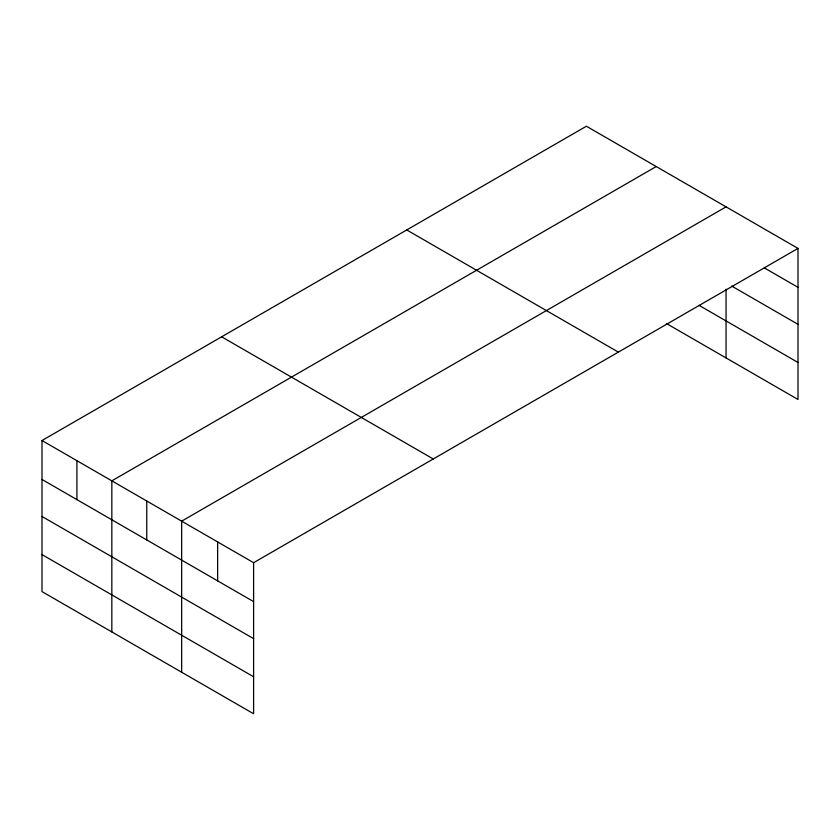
<?xml version="1.0" encoding="UTF-8"?>
<svg xmlns="http://www.w3.org/2000/svg" width="840" height="840" viewBox="0 0 840 840"><rect width="100%" height="100%" fill="white"/><g stroke="black" fill="none" stroke-linecap="round" stroke-linejoin="round"><path stroke-width="1.26" d="M666.361 323.474L798 399.473L798 248.399L586.394 126.231L42 440.528L42 591.601L253.607 713.769L253.607 562.695L42 440.528M656.219 166.541L111.836 480.848L111.836 631.922M726.054 206.861L181.66 521.157L181.66 672.231M253.607 562.695L798 248.399M764.274 267.855L798 287.332M731.672 286.041L798 324.334M699.017 305.319L798 362.471M406.739 229.95L618.356 352.118M221.645 336.808L433.262 458.976M42 479.462L253.607 601.629M42 516.464L253.607 638.642M42 554.589L253.607 676.767M726.054 289.149L726.054 357.935M217.634 541.926L217.634 580.86M146.748 500.997L146.748 539.931M76.913 460.688L76.913 499.622"/></g></svg>
